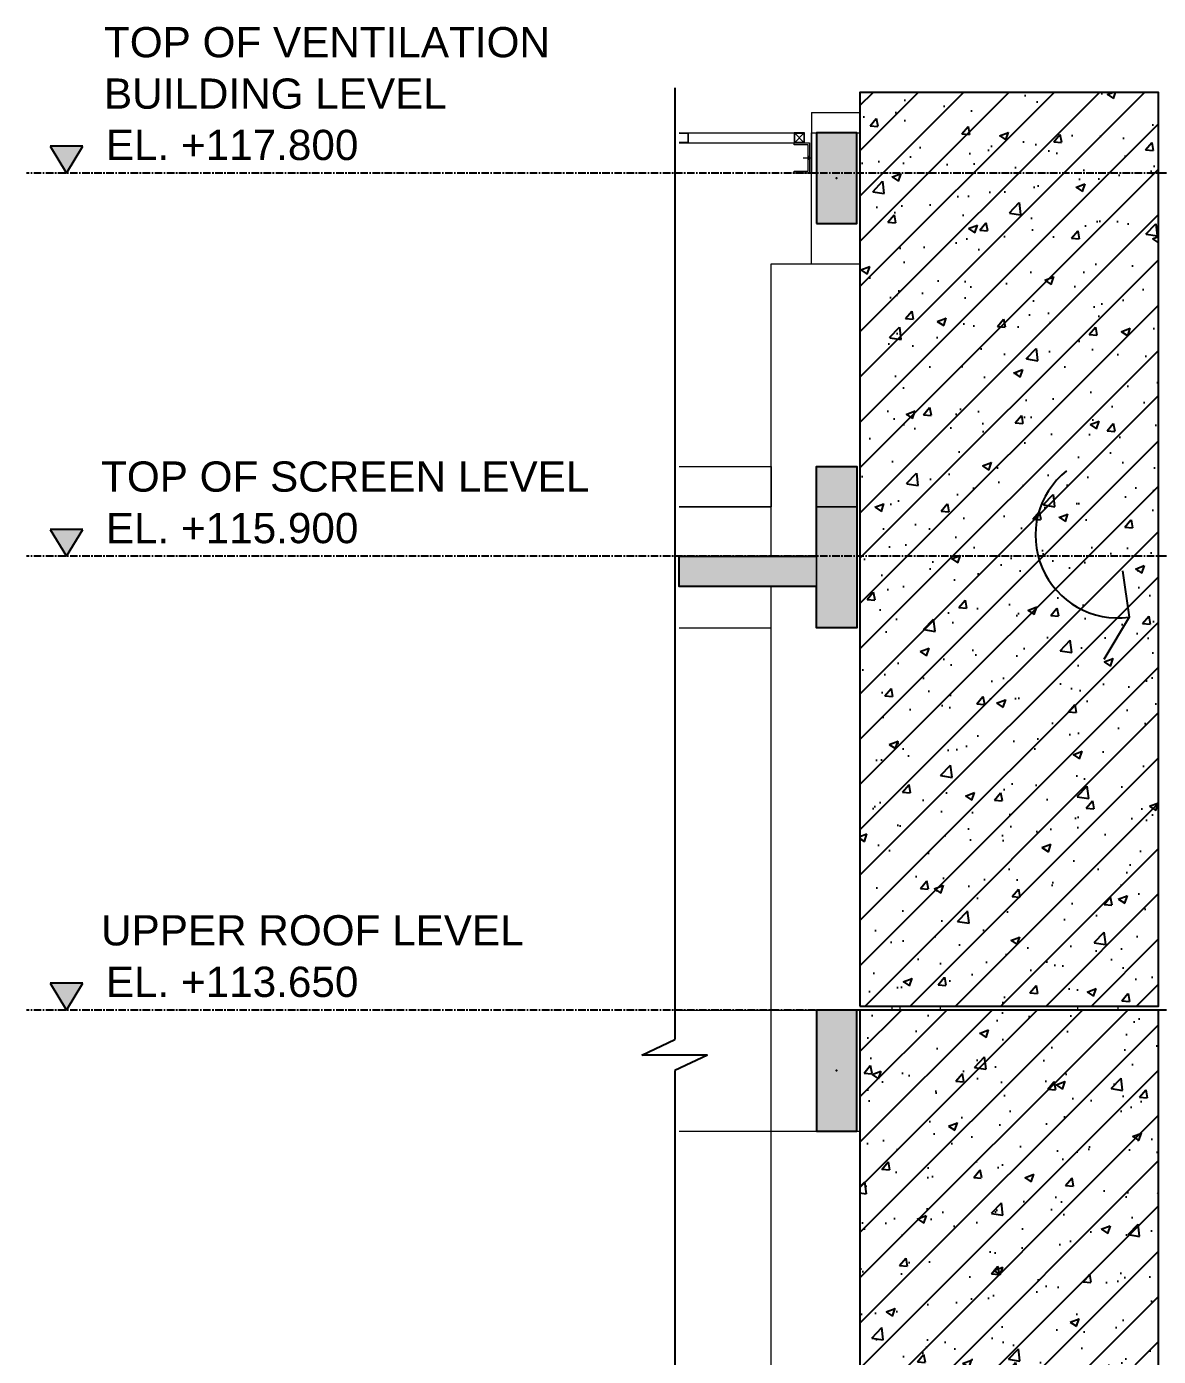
# Model space of a CAD drawing. Header units: millimetres. Extents: x -187664 to 435448, y -313239 to 299894.
# Drawn here: x 416663 to 422277, y 143410 to 150004 of the extents above; entities that cross this region are included whole.
import ezdxf
from ezdxf.enums import TextEntityAlignment as Align

# ---------------------------------------------------------------- set-up
doc = ezdxf.new("R2010")
doc.units = ezdxf.units.MM
doc.set_wipeout_variables(frame=1)
doc.linetypes.add('CENTER', pattern=[2, 1.25, -0.25, 0.25, -0.25])
doc.linetypes.add('XKITLINE00', pattern=[0])
for name, color, linetype in [('000 - CONCRETE_COL_CUT_COLOR_1', 7, 'Continuous'), ('000 - CONCRETE_COL_CUT_COLOR_5', 7, 'Continuous'), ('000 - CONCRETE_COL_HATCH_', 7, 'Continuous'), ('000 - CONCRETE_COL_WIPEOUT_', 7, 'Continuous'), ('000 - CONCRETE_PRECAST_MAIN_COLOR_1', 7, 'Continuous'), ('000 - CONCRETE_PRECAST_WIPEOUT_', 7, 'Continuous'), ('000 - EXISTING_CANOPY_MAIN_COLOR_1', 7, 'Continuous'), ('000 - EXISTING_COLUMN_CUT_COLOR_5', 7, 'Continuous'), ('000 - EXISTING_CONCRETE_MAIN_COLOR_1', 7, 'Continuous'), ('000 - EXISTING_DIM_MAIN_COLOR_251', 7, 'Continuous')]:
    doc.layers.add(name, color=color, linetype=linetype)
doc.layers.add('Bolt', color=7, linetype='Continuous', lineweight=0)
doc.layers.add('Part', color=7, linetype='Continuous', lineweight=0)
doc.styles.add('RomanS', font='arial.ttf', dxfattribs={"width": 0.8})
pattern_1 = [(50, (1531882.3, 695178.04), (455.46167, -39.84771), [47.625, -523.875]), (355, (1531882.3, 695178.04), (-88.10855, 477.64211), [38.1, -419.10146]), (100.451445, (1531920.25, 695174.7), (367.35312, 437.79438), [40.47502, -445.22561]), (46.1842, (1531882.3, 695305.04), (677.6976, -105.10582), [71.4375, -785.8125]), (96.635558, (1531938.8, 695296.3), (593.51034, 618.5653), [60.71256, -667.83902]), (351.18415, (1531882.3, 695305.04), (593.51034, 618.5653), [57.14992, -628.64933]), (21, (1531945.8, 695273.3), (379.03598, -255.662995), [47.625, -523.875]), (326, (1531945.8, 695273.3), (154.50507, 460.46992), [38.1, -419.1]), (71.451445, (1531977.4, 695252), (533.54105, 204.80692), [40.47502, -445.22484]), (37.5, (1531882.3, 695178.04), (7.721508, 211.387597), [0, -414.02, 0, -425.45, 0, -420.6875]), (7.5, (1531882.3, 695178.04), (167.049156, 250.451437), [0, -242.57, 0, -404.495, 0, -160.3375]), (327.5, (1531740.69, 695178.04), (338.976488, -14.32186), [0, -158.75, 0, -495.3, 0, -657.225]), (317.5, (1531677.2, 695178.04), (370.322953, 63.56623), [0, -206.375, 0, -328.93, 0, -466.725])]

# ---------------------------------------------------------------- blocks, each defined once
blk = doc.blocks.new('*A26192536')
at = {"layer": '000 - EXISTING_CONCRETE_MAIN_COLOR_1', "color": 7, "linetype": 'XKITLINE00', "lineweight": 0}
for p, q in [((762.273467, 31.828862), (767.718133, 31.828862)), ((769.318133, 31.828862), (769.446157, 31.828862)), ((762.273467, 27.028862), (767.718133, 27.028862)), ((769.318133, 27.028862), (769.446157, 27.028862))]:
    blk.add_line(p, q, dxfattribs=at)
blk = doc.blocks.new('*A26312548')
at = {"layer": 'Part', "color": 7, "linetype": 'XKITLINE00', "lineweight": 0}
for p, q in [((767.518152, 67.428862), (769.446157, 67.428862)), ((767.518152, 67.428862), (767.518152, 65.028862)), ((767.518152, 65.028862), (767.718133, 65.028862)), ((769.318133, 65.028862), (769.446157, 65.028862))]:
    blk.add_line(p, q, dxfattribs=at)
blk = doc.blocks.new('*A26572570')
at = {"layer": '000 - EXISTING_CONCRETE_MAIN_COLOR_1', "color": 7, "linetype": 'XKITLINE00', "lineweight": 0}
for p, q in [((765.918152, 61.428862), (769.446157, 61.428862)), ((765.918152, 49.828862), (765.918152, 61.428862)), ((765.918152, 0.628857), (765.918152, 48.628862)), ((770.718152, 31.828862), (770.718152, 31.988862))]:
    blk.add_line(p, q, dxfattribs=at)
blk = doc.blocks.new('*A26962607')
at = {"layer": 'Part', "color": 7, "linetype": 'XKITLINE00', "lineweight": 0}
for p, q in [((762.273467, 53.388862), (765.918152, 53.388862)), ((765.918152, 53.388862), (765.918152, 51.788862)), ((769.318133, 53.388862), (767.718133, 53.388862)), ((767.718133, 53.388862), (767.718133, 51.788862)), ((769.318133, 51.788862), (769.318133, 53.388862)), ((762.273467, 51.788862), (765.918152, 51.788862)), ((767.718133, 51.788862), (769.318133, 51.788862))]:
    blk.add_line(p, q, dxfattribs=at)
blk = doc.blocks.new('*A26972608')
at = {"layer": '000 - EXISTING_CONCRETE_MAIN_COLOR_1', "color": 7, "linetype": 'XKITLINE00', "lineweight": 0}
for p, q in [((765.918152, 51.788862), (762.273467, 51.788862)), ((765.918152, 49.828862), (765.918152, 51.788862)), ((765.918152, 46.988862), (765.918152, 48.628862)), ((762.273467, 46.988862), (765.918152, 46.988862))]:
    blk.add_line(p, q, dxfattribs=at)
blk = doc.blocks.new('*A26982609')
at = {"layer": 'Part', "color": 7, "linetype": 'XKITLINE00', "lineweight": 0}
for p, q in [((767.718137, 49.828862), (762.273467, 49.828862)), ((767.718137, 48.628862), (767.718137, 49.828862)), ((762.273467, 48.628862), (767.718137, 48.628862))]:
    blk.add_line(p, q, dxfattribs=at)
blk = doc.blocks.new('*A26992610')
at = {"layer": 'Part', "color": 7, "linetype": 'XKITLINE00', "lineweight": 0}
for p, q in [((769.318133, 51.788862), (767.718133, 51.788862)), ((767.718133, 51.788862), (767.718133, 46.988862)), ((769.318133, 46.988862), (769.318133, 51.788862)), ((767.718133, 46.988862), (769.318133, 46.988862))]:
    blk.add_line(p, q, dxfattribs=at)
blk = doc.blocks.new('*A27052616')
at = {"layer": 'Part', "color": 7, "linetype": 'XKITLINE00', "lineweight": 0}
for p, q in [((771.046157, 31.828862), (771.046157, 31.988862)), ((772.646157, 31.828862), (772.646157, 31.988862))]:
    blk.add_line(p, q, dxfattribs=at)
blk = doc.blocks.new('*A27072618')
at = {"layer": 'Part', "color": 7, "linetype": 'XKITLINE00', "lineweight": 0}
for p, q in [((778.086157, 31.828862), (778.086157, 31.988862)), ((779.686157, 31.828862), (779.686157, 31.988862))]:
    blk.add_line(p, q, dxfattribs=at)
blk = doc.blocks.new('*U5323')
at = {"color": 7}
blk.add_wipeout([(0, 0), (1480, 0), (1480, 3880), (0, 3880)], dxfattribs=at).dxf.layer = '000 - CONCRETE_PRECAST_WIPEOUT_'
at = {"layer": '000 - CONCRETE_COL_HATCH_'}
h = blk.add_hatch(dxfattribs=at)
h.set_pattern_fill('ANSI31')
h.set_pattern_definition([(45, (1531882.3, 698558.04), (-112.253202, 112.253202), [])])
h.paths.add_polyline_path([(0, 0), (1480, 0), (1480, 3880), (0, 3880)])
h = blk.add_hatch(dxfattribs=at)
h.set_pattern_fill('AR-CONC', scale=0.05)
h.set_pattern_definition(pattern_1)
h.paths.add_polyline_path([(0, 0), (1480, 0), (1480, 3880), (0, 3880)])
at = {"layer": '000 - CONCRETE_PRECAST_MAIN_COLOR_1', "color": 7}
blk.add_lwpolyline([(0, 0), (1480, 0), (1480, 3880), (0, 3880)], close=True, dxfattribs=at)
blk = doc.blocks.new('*A10099')
at = {"layer": 'Part'}
blk.add_hatch(color=7, dxfattribs=at).paths.add_polyline_path([(767.718, 51.789), (767.718, 53.389), (769.318, 53.389), (769.318, 51.789)], flags=17)
blk = doc.blocks.new('*A101100')
at = {"layer": 'Part'}
blk.add_hatch(color=7, dxfattribs=at).paths.add_polyline_path([(767.718, 48.629), (762.273, 48.629), (762.273, 49.829), (767.718, 49.829)], flags=17)
blk = doc.blocks.new('*A102101')
at = {"layer": 'Part'}
blk.add_hatch(color=7, dxfattribs=at).paths.add_polyline_path([(767.718, 46.989), (767.718, 51.789), (769.318, 51.789), (769.318, 46.989)], flags=17)
blk = doc.blocks.new('*A246245')
at = {"layer": 'Part', "color": 7, "linetype": 'XKITLINE00', "lineweight": 0}
for p in [(762.293467, 66.628862), (762.273467, 66.608862)]:
    blk.add_line(p, (762.273467, 66.608862), dxfattribs=at)
blk = doc.blocks.new('*A247246')
at = {"layer": 'Part', "color": 7, "linetype": 'XKITLINE00', "lineweight": 0}
for p, q in [((766.858235, 66.608779), (766.838152, 66.628862)), ((767.238152, 66.228862), (767.218152, 66.248862))]:
    blk.add_line(p, q, dxfattribs=at)
blk = doc.blocks.new('*A19361876')
at = {"layer": 'Part', "color": 7, "linetype": 'XKITLINE00', "lineweight": 0}
blk.add_line((638.943535, -45.14437), (638.943621, -45.14437), dxfattribs=at)
blk = doc.blocks.new('*U5326')
at = {"layer": '000 - CONCRETE_COL_HATCH_'}
h = blk.add_hatch(dxfattribs=at)
h.set_pattern_fill('AR-CONC', scale=0.5)
h.set_pattern_definition([(50, (-3e-14, -2e-14), (3.5863, -0.31376), [0.375, -4.125]), (355, (-3e-14, -2e-14), (-0.693757, 3.76096), [0.3, -3.3]), (100.4514, (0.299, -0.026), (2.892544, 3.4472), [0.3187, -3.50571]), (46.1842, (-3e-14, 1), (5.336207, -0.827596), [0.5625, -6.1875]), (96.6356, (0.4447, 0.931), (4.67331, 4.87059), [0.47805, -5.25857]), (351.1842, (-3e-14, 1), (4.67331, 4.87059), [0.45, -4.95]), (21, (0.5, 0.75), (2.984535, -2.013094), [0.375, -4.125]), (326, (0.5, 0.75), (1.216577, 3.62575), [0.3, -3.3]), (71.4514, (0.7487, 0.5822), (4.20111, 1.612656), [0.3187, -3.50571]), (37.5, (-3e-14, -2e-14), (0.0607993, 1.6644693), [0, -3.26, 0, -3.35, 0, -3.3125]), (7.5, (-3e-14, -2e-14), (1.315348, 1.972059), [0, -1.91, 0, -3.185, 0, -1.2625]), (327.5, (-1.115, -2e-14), (2.669112, -0.1127744), [0, -1.25, 0, -3.9, 0, -5.175]), (317.5, (-1.615, -2e-14), (2.91593, 0.500525), [0, -1.625, 0, -2.59, 0, -3.675])])
h.paths.add_polyline_path([(-100, -300), (100, -300), (100, 300), (-100, 300)])
at = {"color": 7}
blk.add_point((0, 0), dxfattribs=at)
at = {"layer": '000 - EXISTING_COLUMN_CUT_COLOR_5', "color": 7}
blk.add_lwpolyline([(-100, -300), (100, -300), (100, 300), (-100, 300)], close=True, dxfattribs=at)
blk = doc.blocks.new('*U5327')
at = {"layer": '000 - CONCRETE_COL_HATCH_'}
h = blk.add_hatch(dxfattribs=at)
h.set_pattern_fill('AR-CONC', scale=0.5)
h.set_pattern_definition([(50, (0, -2e-14), (3.5863, -0.31376), [0.375, -4.125]), (355, (0, -2e-14), (-0.693757, 3.76096), [0.3, -3.3]), (100.4514, (0.299, -0.026), (2.892544, 3.4472), [0.3187, -3.50571]), (46.1842, (0, 1), (5.33621, -0.8276), [0.5625, -6.1875]), (96.6356, (0.4447, 0.931), (4.67331, 4.87059), [0.47805, -5.25857]), (351.1842, (0, 1), (4.67331, 4.87059), [0.45, -4.95]), (21, (0.5, 0.75), (2.984535, -2.013094), [0.375, -4.125]), (326, (0.5, 0.75), (1.216577, 3.62575), [0.3, -3.3]), (71.4514, (0.7487, 0.5822), (4.20111, 1.612656), [0.3187, -3.50571]), (37.5, (0, -2e-14), (0.060799, 1.664469), [0, -3.26, 0, -3.35, 0, -3.3125]), (7.5, (0, -2e-14), (1.315348, 1.972059), [0, -1.91, 0, -3.185, 0, -1.2625]), (327.5, (-1.115, -2e-14), (2.669112, -0.112774), [0, -1.25, 0, -3.9, 0, -5.175]), (317.5, (-1.615, -2e-14), (2.91593, 0.500525), [0, -1.625, 0, -2.59, 0, -3.675])])
h.paths.add_polyline_path([(-100, -225), (100, -225), (100, 225), (-100, 225)])
at = {"color": 7}
blk.add_point((0, 0), dxfattribs=at)
at = {"layer": '000 - EXISTING_COLUMN_CUT_COLOR_5', "color": 7}
blk.add_lwpolyline([(-100, -225), (100, -225), (100, 225), (-100, 225)], close=True, dxfattribs=at)
blk = doc.blocks.new('*U5336')
at = {"layer": '000 - CONCRETE_COL_HATCH_'}
h = blk.add_hatch(dxfattribs=at)
h.set_pattern_fill('AR-CONC', scale=0.04)
h.set_pattern_definition([(50, (-56369.0405, -849946.8967), (7.28738676, -0.63756342), [0.762, -8.382]), (355, (-56369.0405, -849946.897), (-1.40973686, 7.64227381), [0.6096, -6.70562337]), (100.4514447, (-56368.433, -849946.95), (5.877649884, 7.004710076), [0.64760035, -7.123609784]), (46.1842, (-56369.0405, -849944.865), (10.84316164, -1.68169312), [1.143, -12.573]), (96.6355576, (-56368.137, -849945.005), (9.49616536, 9.89704498), [0.97140093, -10.68542433]), (351.1841512, (-56369.04, -849944.865), (9.49616536, 9.89704498), [0.91439868, -10.05838928]), (21, (-56368.0245, -849945.3727), (6.06457565, -4.090607927), [0.762, -8.382]), (326, (-56368.0245, -849945.373), (2.472081134, 7.367518645), [0.6096, -6.7056]), (71.451445, (-56367.519, -849945.7136), (8.53665677, 3.276910755), [0.64760035, -7.123597504]), (37.5, (-56369.0405, -849946.8967), (0.12354413, 3.382201555), [0, -6.62432, 0, -6.8072, 0, -6.731]), (7.5, (-56369.0405, -849946.8967), (2.6727865, 4.007222993), [0, -3.88112, 0, -6.47192, 0, -2.5654]), (327.5, (-56371.3061, -849946.8967), (5.423623807, -0.22914976), [0, -2.54, 0, -7.9248, 0, -10.5156]), (317.5, (-56372.322, -849946.8967), (5.925167255, 1.017059641), [0, -3.302, 0, -5.26288, 0, -7.4676])])
h.paths.add_polyline_path([(0, 0), (0, 890), (400, 890), (400, -710), (0, -710), (0, -300), (-1361, -300), (-1361, 0)])
at = {"layer": '000 - CONCRETE_COL_CUT_COLOR_1', "color": 7, "lineweight": -2}
blk.add_lwpolyline([(0, 0), (0, 890), (400, 890), (400, -710), (0, -710), (0, -300), (-1361, -300), (-1361, 0), (-1361, 0), (-1361, 0), (-1361, 0), (-1361, 0), (-1361, 0), (-1361, 0), (-1361, 0), (-1361, 0), (-1361, 0), (-1361, 0), (-1361, 0), (-1361, 0), (-1361, 0), (-1361, 0), (-1361, 0), (-1361, 0), (-1361, 0), (-1361, 0), (-1361, 0), (-1361, 0), (-1361, 0), (-1361, 0), (-1361, 0), (-1361, 0), (-1361, 0), (-1361, 0), (-1361, 0), (-1361, 0), (-1361, 0), (-1361, 0), (-1361, 0), (-1361, 0), (-1361, 0), (-1361, 0), (-1361, 0), (-1361, 0), (-1361, 0), (-1361, 0), (-1361, 0), (-1361, 0)], close=True, dxfattribs=at)
blk = doc.blocks.new('*A27452655')
at = {"layer": 'Part', "color": 7, "linetype": 'XKITLINE00', "lineweight": 0}
for p, q in [((766.838144, 66.228862), (767.438144, 66.228862)), ((766.838144, 66.148862), (766.838144, 66.228862)), ((767.386144, 66.148862), (766.838144, 66.148862)), ((767.386144, 65.108862), (767.386144, 66.148862)), ((767.438144, 66.228862), (767.438144, 65.028862)), ((766.838144, 65.028862), (766.838144, 65.108862)), ((766.838144, 65.108862), (767.386144, 65.108862)), ((767.438144, 65.028862), (766.838144, 65.028862))]:
    blk.add_line(p, q, dxfattribs=at)
blk = doc.blocks.new('*A27472657')
at = {"layer": 'Part', "color": 7, "linetype": 'XKITLINE00', "lineweight": 0}
for p, q in [((762.273467, 66.628862), (762.638152, 66.628862)), ((762.273467, 66.608862), (762.618152, 66.608862)), ((762.618152, 66.608862), (762.618152, 66.248862)), ((762.638152, 66.228862), (762.638152, 66.628862)), ((762.618152, 66.248862), (762.273467, 66.248862)), ((762.273467, 66.228862), (762.638152, 66.228862))]:
    blk.add_line(p, q, dxfattribs=at)
blk = doc.blocks.new('*A27482658')
at = {"layer": 'Part', "color": 7, "linetype": 'XKITLINE00', "lineweight": 0}
for p, q in [((767.238152, 66.628862), (766.838152, 66.628862)), ((766.838152, 66.628862), (766.838152, 66.228862)), ((766.858152, 66.248862), (767.218152, 66.608862)), ((767.218152, 66.248862), (766.858152, 66.608862)), ((766.858152, 66.248862), (766.858152, 66.608862)), ((766.858152, 66.608862), (767.218152, 66.608862)), ((767.218152, 66.608862), (767.218152, 66.248862)), ((767.238152, 66.228862), (767.238152, 66.628862)), ((766.838152, 66.228862), (767.238152, 66.228862)), ((767.218152, 66.248862), (766.858152, 66.248862))]:
    blk.add_line(p, q, dxfattribs=at)
blk = doc.blocks.new('*A27502660')
at = {"layer": 'Bolt'}
blk.add_hatch(color=7, dxfattribs=at).paths.add_polyline_path([(767.386, 65.689), (767.438, 65.689), (767.438, 65.569), (767.386, 65.569)], flags=17)
at = {"layer": 'Bolt', "color": 7, "linetype": 'XKITLINE00', "lineweight": 0}
for p, q in [((767.502, 65.629), (767.198, 65.629)), ((767.438, 65.689), (767.386, 65.689)), ((767.438, 65.569), (767.386, 65.569))]:
    blk.add_line(p, q, dxfattribs=at)
blk = doc.blocks.new('*A27512661')
at = {"layer": 'Part', "color": 7, "linetype": 'XKITLINE00', "lineweight": 0}
for p, q in [((762.638152, 66.628862), (766.838152, 66.628862)), ((762.638152, 66.228862), (766.838152, 66.228862))]:
    blk.add_line(p, q, dxfattribs=at)
blk = doc.blocks.new('*A27522662')
at = {"layer": 'Part', "color": 7, "linetype": 'XKITLINE00', "lineweight": 0}
for p, q in [((767.518152, 66.628862), (767.718133, 66.628862)), ((767.518152, 61.428862), (767.518152, 66.628862)), ((769.318133, 66.628862), (769.446157, 66.628862)), ((767.518152, 61.428862), (769.446157, 61.428862))]:
    blk.add_line(p, q, dxfattribs=at)
blk = doc.blocks.new('*A26242541')
at = {"layer": 'Part', "color": 7, "linetype": 'XKITLINE00', "lineweight": 0}
for p, q in [((769.446157, 68.228862), (781.286157, 68.228862)), ((769.446157, 31.988862), (769.446157, 68.228862)), ((781.286157, 31.988862), (781.286157, 68.228862)), ((781.286157, 31.988862), (769.446157, 31.988862))]:
    blk.add_line(p, q, dxfattribs=at)
blk = doc.blocks.new('*A26602573')
at = {"layer": 'Part', "color": 7, "linetype": 'XKITLINE00', "lineweight": 0}
for p, q in [((769.446157, 31.828862), (781.286157, 31.828862)), ((769.446157, 0.788862), (769.446157, 31.828862)), ((781.286157, 0.788862), (781.286157, 31.828862)), ((781.286157, 0.788862), (769.446157, 0.788862))]:
    blk.add_line(p, q, dxfattribs=at)
blk = doc.blocks.new('*U5321')
at = {"color": 7}
blk.add_wipeout([(0, 0), (1480, 0), (1480, 4530), (0, 4530)], dxfattribs=at).dxf.layer = '000 - CONCRETE_PRECAST_WIPEOUT_'
at = {"layer": '000 - CONCRETE_COL_HATCH_'}
h = blk.add_hatch(dxfattribs=at)
h.set_pattern_fill('ANSI31')
h.set_pattern_definition([(45, (1531882.3, 699208.04), (-112.253202, 112.253202), [])])
h.paths.add_polyline_path([(0, 0), (1480, 0), (1480, 4530), (0, 4530)])
h = blk.add_hatch(dxfattribs=at)
h.set_pattern_fill('AR-CONC', scale=0.05)
h.set_pattern_definition(pattern_1)
h.paths.add_polyline_path([(0, 0), (1480, 0), (1480, 4530), (0, 4530)])
at = {"layer": '000 - CONCRETE_PRECAST_MAIN_COLOR_1', "color": 7}
blk.add_lwpolyline([(0, 0), (1480, 0), (1480, 4530), (0, 4530)], close=True, dxfattribs=at)
blk = doc.blocks.new('W-1-PP19-ST-ENT1-1_20260611-195827_SEC_B2_ST')
at = {"layer": '000 - EXISTING_DIM_MAIN_COLOR_251'}
for points in [[(9793.4, 117933.4), (9874.6, 117800), (9955.7, 117933.4)], [(9793.4, 116033.4), (9874.6, 115900), (9955.7, 116033.4)], [(9793.4, 113783.4), (9874.6, 113650), (9955.7, 113783.4)]]:
    blk.add_hatch(color=7, dxfattribs=at).paths.add_polyline_path(points)
at = {"layer": '000 - EXISTING_DIM_MAIN_COLOR_251', "color": 7}
for p, q in [((12891, 118222.5), (12891, 113504.6)), ((9955.7, 117933.4), (9793.4, 117933.4)), ((9793.4, 117933.4), (9874.6, 117800)), ((9874.6, 117800), (9955.7, 117933.4)), ((9955.7, 116033.4), (9793.4, 116033.4)), ((9793.4, 116033.4), (9874.6, 115900)), ((9874.6, 115900), (9955.7, 116033.4)), ((9955.7, 113783.4), (9793.4, 113783.4)), ((9793.4, 113783.4), (9874.6, 113650)), ((9874.6, 113650), (9955.7, 113783.4)), ((12728.8, 113427.1), (12891, 113504.6)), ((13053.2, 113427.1), (12728.8, 113427.1)), ((13053.2, 113427.1), (12891, 113349.5)), ((12891, 113349.5), (12891, 108631.7))]:
    blk.add_line(p, q, dxfattribs=at)
at = {"color": 7, "lineweight": 0, "xscale": 125, "yscale": 125, "zscale": 125}
for name in ['*A26242541', '*A246245', '*A27472657', '*A27512661', '*A247246', '*A27482658', '*A27452655', '*A27502660', '*A101100', '*A26982609', '*A26602573']:
    blk.add_blockref(name, (-82370.8, 109671.4), dxfattribs=at)
at = {"layer": '000 - EXISTING_CONCRETE_MAIN_COLOR_1', "color": 7, "lineweight": 0, "xscale": 125, "yscale": 125, "zscale": 125}
blk.add_blockref('*A26972608', (-82370.8, 109671.4), dxfattribs=at)
at = {"layer": '000 - EXISTING_DIM_MAIN_COLOR_251', "color": 7, "style": 'RomanS'}
for s, p in [('TOP OF VENTILATION', (10060.5, 118374.5)), ('BUILDING LEVEL', (10060.5, 118119.5)), ('EL. +117.800', (10069.8, 117865)), ('TOP OF SCREEN LEVEL', (10046, 116220.5)), ('EL. +115.900', (10069.8, 115965)), ('UPPER ROOF LEVEL', (10046, 113970.5)), ('EL. +113.650', (10069.8, 113715))]:
    blk.add_text(s, height=150, dxfattribs=at).set_placement(p)
blk.add_attdef('5', text='', height=312.5, dxfattribs=at).set_placement((22800, 120898.4), align=Align.MIDDLE_CENTER)
at = {"layer": '000 - EXISTING_CANOPY_MAIN_COLOR_1', "color": 7}
blk.add_blockref('*U5321', (13810, 113670), dxfattribs=at)
at = {"color": 7}
blk.add_lwpolyline([(15111.4, 115828.1), (15145.1, 115598.3), (15019.4, 115389.1)], dxfattribs=at)
blk.add_arc((15089.6, 116003.8), 409.3, 128.46703, 277.79619, dxfattribs=at)
at = {"layer": '000 - EXISTING_DIM_MAIN_COLOR_251', "color": 7, "linetype": 'CENTER', "ltscale": 30}
for p, q in [((23789.5, 117800), (9676.6, 117800)), ((23789.5, 115900), (9676.6, 115900))]:
    blk.add_line(p, q, dxfattribs=at)
at = {"color": 7, "lineweight": 0, "xscale": 125, "yscale": 125, "zscale": 125}
for name, p in [('*A26312548', (-82370.8, 109671.4)), ('*A27522662', (-82370.8, 109671.4)), ('*A26962607', (-82370.8, 109671.4)), ('*A10099', (-82370.8, 109671.4)), ('*A102101', (-82370.8, 109671.4)), ('*A26992610', (-82370.8, 109671.4)), ('*A19361876', (-64947.4, 121300.6))]:
    blk.add_blockref(name, p, dxfattribs=at)
at = {"color": 7}
blk.add_blockref('*U5327', (13694, 117775), dxfattribs=at)
at = {"layer": '000 - EXISTING_CANOPY_MAIN_COLOR_1', "color": 7}
blk.add_blockref('*U5323', (13810, 109770), dxfattribs=at)
at = {"layer": '000 - EXISTING_DIM_MAIN_COLOR_251', "color": 7, "linetype": 'CENTER', "ltscale": 30}
blk.add_line((23789.5, 113650), (9676.6, 113650), dxfattribs=at)
at = {"color": 7}
blk.add_blockref('*U5326', (13694, 113350), dxfattribs=at)
at = {"color": 7, "lineweight": 0, "xscale": 125, "yscale": 125, "zscale": 125}
for name in ['*A27052616', '*A27072618']:
    blk.add_blockref(name, (-82370.8, 109671.4), dxfattribs=at)
at = {"layer": '000 - EXISTING_CONCRETE_MAIN_COLOR_1', "color": 7, "lineweight": 0, "xscale": 125, "yscale": 125, "zscale": 125}
for name in ['*A26572570', '*A26192536']:
    blk.add_blockref(name, (-82370.8, 109671.4), dxfattribs=at)
at = {"layer": '000 - CONCRETE_COL_CUT_COLOR_5', "color": 7, "xscale": 0.5, "yscale": 0.5, "zscale": 0.5}
blk.add_blockref('*U5336', (13594, 115900), dxfattribs=at)

msp = doc.modelspace()

# ---------------------------------------------------------------- block references
at = {"color": 7}
msp.add_blockref('W-1-PP19-ST-ENT1-1_20260611-195827_SEC_B2_ST', (406986.741, 31477.704), dxfattribs=at)

doc.saveas('drawing.dxf')
